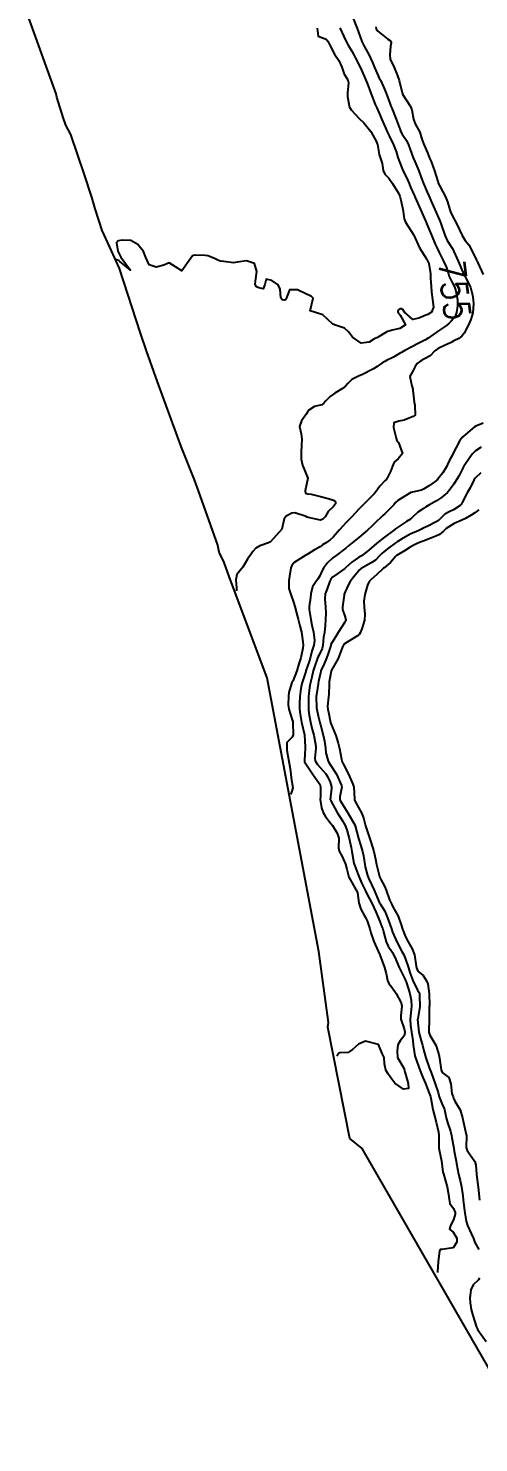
# Model space of a CAD drawing. Header units: metres. Extents: x 307586 to 320046, y 7427249 to 7434250.
# Drawn here: x 317690.2 to 317760.3, y 7430965.3 to 7431185.4 of the extents above; entities that cross this region are included whole.
import ezdxf
from ezdxf.enums import TextEntityAlignment as Align

# ---------------------------------------------------------------- set-up
doc = ezdxf.new("R2010")
doc.units = ezdxf.units.M
doc.header["$MEASUREMENT"] = 0
for name, color, linetype in [('Area', 45, 'Continuous'), ('Cotas', 45, 'Continuous'), ('Curvas de Nivel 1m', 11, 'Continuous'), ('Curvas de Nivel 5m', 15, 'Continuous')]:
    doc.layers.add(name, color=color, linetype=linetype)
doc.styles.add('Style-STANDARD', font='STANDARD.shx')

msp = doc.modelspace()

# ---------------------------------------------------------------- linework, layer by layer
at = {"layer": 'Area'}
msp.add_polyline3d([(317768.55, 7430965.29, 750.91), (317742.12, 7431011.08, 753.99), (317740.19, 7431012.6, 753.79), (317736.8, 7431029.92, 754.04), (317736.91, 7431030.68, 754.05), (317735.4, 7431041.71, 754.39), (317727.63, 7431082.9, 754.84), (317727.37, 7431084.31, 757.84), (317721.51, 7431099.89, 771.7), (317720.65, 7431102.22, 790.71), (317719.9, 7431103.86, 789.99), (317719.68, 7431104.87, 782.2), (317719.7, 7431104.96, 767.36), (317716.67, 7431113.41, 778.66), (317716.05, 7431115.11, 756.55), (317713.97, 7431120.28, 756.63), (317710.3, 7431130.33, 756.85), (317708.57, 7431135.19, 756.84), (317707.63, 7431137.94, 756.94), (317704.39, 7431147.99, 756.94), (317702.86, 7431151.32, 757.06), (317701.7, 7431153.88, 757.08), (317700.61, 7431157.26, 757.11), (317700.05, 7431159.1, 757.18), (317698.87, 7431162.72, 757.16), (317696.8, 7431168.82, 757.1), (317696.02, 7431170.3, 757.14), (317695.62, 7431171.46, 757.14), (317694.63, 7431174.67, 757.15), (317694.55, 7431175.18, 757.23), (317692.96, 7431179.47, 757.17), (317690.19, 7431187.23, 757.2)], dxfattribs=at)
at = {"layer": 'Curvas de Nivel 1m', "flags": 128}
for points, elevation in [([(317735.14, 7431185.39), (317735.3, 7431184.16), (317736.53, 7431183.67), (317736.78, 7431183.37), (317737.05, 7431182.83), (317737.85, 7431181.36), (317738.49, 7431180.37), (317738.95, 7431179.34), (317739.34, 7431178.21), (317739.88, 7431177.33), (317740.02, 7431176.9), (317739.87, 7431175.33), (317739.86, 7431174.77), (317740.09, 7431173.32), (317740.16, 7431173.09), (317740.4, 7431172.67), (317741.66, 7431171.31), (317742.37, 7431170.67), (317743.49, 7431169.29), (317744.34, 7431167.69), (317744.46, 7431167.4), (317744.5, 7431167.28), (317744.77, 7431165.73), (317744.91, 7431165.27), (317745.24, 7431164.32), (317745.41, 7431163.26), (317745.67, 7431162.66), (317746.27, 7431162.06), (317746.86, 7431161.24), (317747.77, 7431159.71), (317748.01, 7431159.23), (317748.22, 7431158.41), (317748.41, 7431157.43), (317748.45, 7431157.23), (317748.68, 7431155.7), (317748.86, 7431155.22), (317750.16, 7431153.2), (317751.04, 7431151.19), (317752.12, 7431149.48), (317752.31, 7431149.18), (317752.49, 7431148.79), (317752.75, 7431147.17), (317752.78, 7431146.48), (317752.86, 7431145.17), (317752.94, 7431144.29), (317753.09, 7431143.17), (317753.25, 7431141.95), (317752.92, 7431141.17), (317752.36, 7431140.83), (317752.02, 7431140.71), (317750.92, 7431140.28), (317750.01, 7431140.06), (317748.7, 7431141.22), (317748.44, 7431141.63), (317748.03, 7431141.75), (317747.72, 7431141.53), (317747.68, 7431141.23), (317748.02, 7431140.71), (317748.85, 7431139.22), (317747.99, 7431138.67), (317746.81, 7431138.42), (317745.98, 7431138.11), (317744.5, 7431137.26), (317744.16, 7431137.08), (317743.97, 7431136.98), (317743.2, 7431136.52), (317741.96, 7431136.35), (317740.6, 7431137.31), (317739.98, 7431138.15), (317739.36, 7431138.7), (317737.99, 7431139.17), (317737.57, 7431139.35), (317736.01, 7431140.77), (317734.02, 7431141.4), (317734.49, 7431143.39), (317734.27, 7431143.62), (317734.05, 7431143.72), (317733.38, 7431144.07), (317732.06, 7431144.69), (317730.84, 7431144.65), (317730.34, 7431143.44), (317730.27, 7431143.21), (317730.04, 7431143.04), (317729.7, 7431143.1), (317729.48, 7431143.45), (317729.39, 7431144.78), (317729.06, 7431145.45), (317728.07, 7431146.14), (317727.21, 7431146.35), (317726.99, 7431145.48), (317726.71, 7431144.83), (317726.06, 7431144.96), (317725.7, 7431145.14), (317725.5, 7431145.5), (317725.54, 7431146.03), (317725.75, 7431147.5), (317725.39, 7431148.79), (317724.11, 7431149.18), (317722.68, 7431148.97), (317722.11, 7431148.89), (317720.61, 7431149.06), (317720.11, 7431149.14), (317719.77, 7431149.22), (317719.06, 7431149.58), (317718.12, 7431149.98), (317717.68, 7431150.03), (317716.12, 7431150.05), (317715.76, 7431149.98), (317715.46, 7431149.62), (317714.09, 7431147.64), (317712.1, 7431148.86), (317711.28, 7431148.49), (317710.1, 7431148.18), (317708.98, 7431148.57), (317708.47, 7431149.7), (317708.13, 7431150.64), (317707.25, 7431151.72), (317706.15, 7431152.34), (317704.82, 7431152.42), (317704.15, 7431152.27), (317703.92, 7431151.99), (317704.13, 7431150.67), (317704.57, 7431149.75), (317706.09, 7431147.73), (317704.45, 7431149.06), (317704.31, 7431149.16), (317703.86, 7431149.38)], 757), ([(317738.65, 7431185.45), (317738.69, 7431185.35), (317739.27, 7431184.08), (317739.63, 7431183.33), (317739.95, 7431182.76), (317740.51, 7431181.81), (317740.77, 7431181.32), (317741.1, 7431180.7), (317741.81, 7431179.31), (317742.46, 7431177.89), (317742.71, 7431177.3), (317742.91, 7431176.84), (317743.5, 7431175.29), (317744.17, 7431173.52), (317744.27, 7431173.28), (317744.4, 7431172.99), (317744.91, 7431171.79), (317745.14, 7431171.27), (317745.77, 7431169.85), (317746.03, 7431169.25), (317746.13, 7431169.03), (317746.35, 7431168.63), (317747.02, 7431167.24), (317747.4, 7431166.17), (317747.68, 7431165.24), (317748.29, 7431163.64), (317748.48, 7431163.23), (317749.08, 7431162.03), (317749.42, 7431161.21), (317749.66, 7431160.62), (317750.24, 7431159.38), (317750.32, 7431159.2), (317750.4, 7431159.02), (317751.22, 7431157.19), (317751.97, 7431155.41), (317752.07, 7431155.18), (317752.19, 7431154.88), (317752.91, 7431153.17), (317753.51, 7431151.8), (317753.81, 7431151.16), (317754.13, 7431150.48), (317754.79, 7431149.15), (317755.21, 7431148.25), (317755.57, 7431147.14), (317755.69, 7431146.73), (317756.08, 7431145.93), (317756.48, 7431145.13), (317756.69, 7431144.49), (317756.96, 7431143.12), (317756.95, 7431142.2), (317756.83, 7431141.12), (317756.61, 7431140.53), (317756, 7431139.78), (317755.67, 7431139.46), (317755.25, 7431139.14), (317753.98, 7431138.28), (317752.39, 7431137.17), (317751.97, 7431136.91), (317750.82, 7431136.33), (317749.96, 7431135.87), (317748.78, 7431135.22), (317748.24, 7431134.93), (317747.95, 7431134.75), (317746.98, 7431134.2), (317745.93, 7431133.66), (317745.66, 7431133.52), (317745.21, 7431133.26), (317744.45, 7431132.73), (317743.91, 7431132.4), (317742.06, 7431131.45), (317741.9, 7431131.38), (317741.84, 7431131.36), (317741.68, 7431131.3), (317740.51, 7431130.7), (317739.88, 7431130.09), (317739.52, 7431129.68), (317739.05, 7431129.33), (317737.87, 7431128.58), (317737.15, 7431128.07), (317736.44, 7431127.36), (317736.19, 7431127.02), (317735.84, 7431126.76), (317734.71, 7431126.51), (317733.83, 7431125.96), (317733.61, 7431125.61), (317733.49, 7431125.4), (317732.69, 7431124.29), (317732.39, 7431123.41), (317732.66, 7431122.28), (317732.76, 7431121.41), (317732.67, 7431120.5), (317732.63, 7431119.41), (317732.66, 7431118.32), (317732.85, 7431117.4), (317733.7, 7431115.39), (317733.28, 7431113.4), (317733.32, 7431113.03), (317733.68, 7431112.91), (317734.19, 7431112.87), (317735.67, 7431112.52), (317736.85, 7431112.18), (317737.67, 7431111.94), (317737.99, 7431111.67), (317737.97, 7431111.35), (317737.85, 7431111.15), (317737.66, 7431110.95), (317736.82, 7431110.18), (317736.36, 7431109.36), (317736.02, 7431108.97), (317735.63, 7431108.83), (317733.75, 7431109.27), (317733.63, 7431109.3), (317733.56, 7431109.32), (317733.4, 7431109.39), (317731.64, 7431109.96), (317731.17, 7431109.9), (317730.31, 7431109.43), (317730.01, 7431109.06), (317729.61, 7431107.44), (317727.85, 7431105.47), (317727.58, 7431105.32), (317726.22, 7431104.84), (317725.57, 7431104.45), (317725.11, 7431103.95), (317724.79, 7431103.5), (317724.31, 7431102.75), (317723.54, 7431101.51), (317722.65, 7431100.4), (317722.5, 7431099.56), (317722.57, 7431098.32), (317722.57, 7431097.82)], 756), ([(317744.24, 7431185.59), (317744.33, 7431185.28), (317744.55, 7431184.93), (317746.11, 7431183.67), (317746.53, 7431183.4), (317746.65, 7431183.25), (317746.65, 7431183.12), (317746.52, 7431182.6), (317746.41, 7431181.25), (317746.49, 7431180.56), (317747.09, 7431179.24), (317747.58, 7431178.12), (317747.91, 7431177.24), (317748.35, 7431175.32), (317748.38, 7431175.23), (317748.43, 7431175.12), (317749.66, 7431173.21), (317749.86, 7431172.67), (317750.13, 7431171.2), (317750.37, 7431170.52), (317751.08, 7431169.19), (317751.43, 7431168.1), (317751.75, 7431167.19), (317752.32, 7431165.88), (317752.63, 7431165.18), (317752.84, 7431164.64), (317753.39, 7431163.17), (317753.9, 7431161.53), (317754.02, 7431161.16), (317754.26, 7431160.67), (317755.1, 7431159.15), (317755.43, 7431158.35), (317755.77, 7431157.14), (317755.88, 7431156.81), (317756.2, 7431156.13), (317756.74, 7431155.12), (317757.26, 7431154.03), (317757.68, 7431153.11), (317758.16, 7431152.37), (317758.7, 7431151.66), (317759.02, 7431151.1), (317759.94, 7431149.26), (317760.05, 7431149.08), (317760.06, 7431149.03), (317760.11, 7431148.87), (317760.95, 7431147.07)], 754), ([(317760.95, 7431123.94), (317759.81, 7431123.44), (317759.57, 7431123.32), (317759.31, 7431123.09), (317757.79, 7431121.79), (317757.46, 7431121.44), (317757.28, 7431121.12), (317756.76, 7431120.13), (317756.22, 7431119.13), (317756.07, 7431118.81), (317755.74, 7431118.15), (317755.4, 7431117.47), (317755.24, 7431117.13), (317754.68, 7431116.19), (317753.87, 7431115.15), (317753.8, 7431115.06), (317753.71, 7431115), (317752.62, 7431114.25), (317751.69, 7431113.65), (317751.35, 7431113.52), (317749.94, 7431113.2), (317749.74, 7431113.15), (317749.68, 7431113.12), (317749.46, 7431112.98), (317747.67, 7431111.88), (317747.33, 7431111.57), (317747.04, 7431111.24), (317746.37, 7431110.52), (317745.64, 7431109.81), (317745.35, 7431109.54), (317745.03, 7431109.26), (317744.3, 7431108.59), (317743.62, 7431107.92), (317742.94, 7431107.28), (317741.6, 7431106.14), (317740.56, 7431105.31), (317740.03, 7431104.87), (317739.58, 7431104.47), (317738.08, 7431103.34), (317737.56, 7431102.98), (317736.72, 7431102.19), (317736.12, 7431101.36), (317735.91, 7431100.99), (317735.53, 7431100.18), (317735.25, 7431099.64), (317735.03, 7431099.37), (317734.41, 7431098.47), (317734.14, 7431097.38), (317734.09, 7431096.78), (317733.91, 7431095.39), (317733.91, 7431094.94), (317734.13, 7431093.38), (317734.3, 7431092.52), (317734.55, 7431091.38), (317734.69, 7431090.09), (317734.59, 7431089.38), (317734.3, 7431088.46), (317734.04, 7431087.38), (317733.9, 7431086.85), (317733.38, 7431085.39), (317733.37, 7431085.36), (317733.34, 7431085.27), (317732.74, 7431083.4), (317732.57, 7431082.66), (317732.42, 7431081.4), (317732.36, 7431080.33), (317732.4, 7431079.4), (317732.49, 7431078.63), (317732.71, 7431077.4), (317733.18, 7431075.43), (317733.18, 7431075.39), (317733.18, 7431075.35), (317733.21, 7431074.58), (317733.27, 7431073.39), (317733.27, 7431073.33), (317733.19, 7431072.47), (317733.14, 7431071.39), (317733.18, 7431071.25), (317734.38, 7431069.38), (317735.14, 7431068.34), (317735.54, 7431067.77), (317735.66, 7431067.36), (317735.63, 7431065.88), (317735.62, 7431065.36), (317735.8, 7431064.07), (317736.05, 7431063.36), (317736.43, 7431062.7), (317737.07, 7431061.92), (317737.52, 7431061.34), (317738.22, 7431060.15), (317738.5, 7431059.33), (317738.47, 7431057.87), (317738.57, 7431057.32), (317739, 7431056.48), (317739.54, 7431055.31), (317739.75, 7431054.55), (317740.05, 7431053.31), (317740.95, 7431051.75), (317741.11, 7431051.47), (317741.2, 7431051.3), (317741.38, 7431050.85), (317741.62, 7431049.29), (317741.94, 7431048.32), (317742.49, 7431047.28), (317742.63, 7431047.01), (317742.89, 7431046.49), (317743.32, 7431045.27), (317743.49, 7431044.64), (317743.92, 7431043.26), (317744.82, 7431041.29), (317744.84, 7431041.26), (317744.86, 7431041.21), (317745.6, 7431039.24), (317745.85, 7431038.3), (317746.09, 7431037.23), (317746.29, 7431036.75), (317746.76, 7431036.16), (317747.44, 7431035.21), (317748.19, 7431033.74), (317748.31, 7431033.2), (317748.14, 7431031.77), (317748.16, 7431031.21), (317748.68, 7431029.67), (317748.79, 7431029.2), (317748.79, 7431029.08), (317748.67, 7431028.59), (317748.05, 7431027.82), (317747.69, 7431027.21), (317747.58, 7431026.28), (317747.63, 7431025.21), (317748.61, 7431023.59), (317748.74, 7431023.2), (317748.78, 7431023.02), (317749.3, 7431021.19), (317749.36, 7431020.39), (317748.57, 7431020.28), (317747.23, 7431021.21), (317746.59, 7431022.08), (317746.13, 7431022.76), (317745.81, 7431023.23), (317745.59, 7431024.26), (317745.55, 7431025.24), (317745.26, 7431025.87), (317744.65, 7431027.25), (317742.66, 7431027.77), (317741.55, 7431027.29), (317740.64, 7431026.45), (317739.94, 7431026.01), (317738.64, 7431025.93), (317738.49, 7431025.91), (317738.2, 7431025.45)], 754), ([(317760.66, 7431120.18), (317759.76, 7431119.61), (317759.48, 7431119.36), (317759.26, 7431119.09), (317758.23, 7431117.59), (317757.9, 7431117.11), (317757.73, 7431116.83), (317757.15, 7431115.69), (317756.82, 7431115.12), (317756.38, 7431114.44), (317755.69, 7431113.46), (317755.53, 7431113.29), (317755.38, 7431113.13), (317754.47, 7431112.35), (317753.67, 7431111.85), (317752.52, 7431111.17), (317752, 7431110.83), (317751.65, 7431110.63), (317750.77, 7431110.06), (317749.88, 7431109.2), (317749.74, 7431109.09), (317749.63, 7431109.01), (317749.05, 7431108.63), (317747.62, 7431107.71), (317747.34, 7431107.5), (317747.02, 7431107.24), (317745.6, 7431106.19), (317744.41, 7431105.26), (317743.98, 7431104.87), (317743.58, 7431104.51), (317742.9, 7431103.96), (317742, 7431103.29), (317741.56, 7431103.02), (317740.54, 7431102.32), (317739.54, 7431101.42), (317739.43, 7431101.32), (317738.32, 7431100.55), (317737.52, 7431099.94), (317737.24, 7431099.63), (317737.12, 7431099.35), (317736.69, 7431098.17), (317736.39, 7431097.36), (317736.31, 7431096.53), (317736.41, 7431095.36), (317736.47, 7431094.34), (317736.43, 7431093.36), (317736.35, 7431092.44), (317736.25, 7431091.36), (317736.14, 7431090.63), (317736.01, 7431089.36), (317735.89, 7431088.86), (317735.38, 7431087.78), (317735.25, 7431087.5), (317735.2, 7431087.37), (317734.71, 7431086.02), (317734.51, 7431085.38), (317734.29, 7431084.42), (317734.05, 7431083.38), (317733.93, 7431082.77), (317733.78, 7431081.39), (317733.76, 7431080.92), (317733.79, 7431079.38), (317733.84, 7431078.81), (317734.08, 7431077.38), (317734.36, 7431076.26), (317734.59, 7431075.38), (317734.92, 7431073.66), (317734.93, 7431073.37), (317734.77, 7431071.79), (317734.83, 7431071.37), (317735.17, 7431070.81), (317736.47, 7431069.35), (317736.75, 7431068.95), (317737.14, 7431068.05), (317737.35, 7431067.34), (317737.36, 7431067.11), (317737.17, 7431065.34), (317737.18, 7431065.27), (317738.25, 7431063.33), (317739.07, 7431062.07), (317739.49, 7431061.32), (317739.74, 7431060.63), (317740.11, 7431059.31), (317740.43, 7431057.9), (317740.51, 7431057.3), (317740.85, 7431055.44), (317740.9, 7431055.3), (317740.99, 7431055.06), (317741.47, 7431053.79), (317741.65, 7431053.29), (317742.05, 7431052.38), (317742.59, 7431051.28), (317742.93, 7431050.6), (317743.61, 7431049.26), (317744.27, 7431047.89), (317744.54, 7431047.25), (317744.88, 7431046.41), (317745.21, 7431045.57), (317745.32, 7431045.24), (317745.52, 7431044.58), (317745.85, 7431043.23), (317746.15, 7431042.54), (317746.83, 7431041.56), (317747.03, 7431041.22), (317747.21, 7431040.83), (317747.89, 7431039.21), (317748.78, 7431037.46), (317748.89, 7431037.2), (317748.97, 7431037), (317749.54, 7431035.19), (317749.76, 7431034.17), (317749.82, 7431033.19), (317749.72, 7431032.18), (317749.62, 7431031.19), (317749.65, 7431030.23), (317749.8, 7431029.19), (317749.99, 7431027.85), (317750.06, 7431027.19), (317750.33, 7431025.49), (317750.41, 7431025.18), (317750.62, 7431024.6), (317751.17, 7431023.17), (317751.56, 7431022.13), (317751.97, 7431021.16), (317752.56, 7431019.7), (317752.75, 7431019.15), (317752.82, 7431018.88), (317753.12, 7431017.14), (317753.31, 7431016.36), (317753.66, 7431015.14), (317754.02, 7431013.6), (317754.08, 7431013.13), (317754.06, 7431011.54), (317754.08, 7431011.13), (317754.44, 7431009.33), (317754.47, 7431009.13), (317754.7, 7431007.41), (317754.77, 7431007.12), (317755.14, 7431005.85), (317755.33, 7431005.12), (317755.58, 7431003.91), (317755.65, 7431003.11), (317755.78, 7431002.53), (317756.35, 7431001.71), (317756.58, 7431001.1), (317756.6, 7431000.84), (317756.33, 7430999.96), (317755.86, 7430999.11), (317755.71, 7430998.51), (317756.3, 7430998.07), (317756.85, 7430997.09), (317756.88, 7430996.5), (317756.28, 7430995.62), (317754.51, 7430995.36), (317754.28, 7430995.35), (317754.17, 7430995.13), (317753.94, 7430993.45), (317753.87, 7430991.86), (317753.79, 7430991.79)], 753), ([(317760.57, 7431116.22), (317759.72, 7431115.38), (317759.52, 7431115.08), (317758.91, 7431113.87), (317758.47, 7431113.1), (317757.67, 7431111.57), (317757.51, 7431111.27), (317757.36, 7431111.11), (317756.33, 7431110.45), (317755.65, 7431110.13), (317755, 7431109.78), (317754.35, 7431109.14), (317753.98, 7431108.8), (317753.63, 7431108.56), (317752.37, 7431107.92), (317751.62, 7431107.57), (317751.36, 7431107.44), (317750.85, 7431107.19), (317749.97, 7431106.83), (317749.61, 7431106.66), (317748.24, 7431105.86), (317747.6, 7431105.46), (317747.25, 7431105.23), (317746.29, 7431104.53), (317745.57, 7431103.98), (317745.18, 7431103.64), (317744.84, 7431103.26), (317744.19, 7431102.63), (317743.55, 7431102.21), (317741.97, 7431101.29), (317741.73, 7431101.11), (317741.54, 7431100.89), (317740.82, 7431100.02), (317740.28, 7431099.31), (317740.01, 7431098.82), (317739.5, 7431097.67), (317739.35, 7431097.32), (317739.31, 7431097.14), (317739.06, 7431095.33), (317739.09, 7431094.95), (317739.45, 7431093.9), (317739.61, 7431093.32), (317739.58, 7431093.18), (317739.44, 7431092.98), (317738.39, 7431091.34), (317738.02, 7431090.74), (317737.4, 7431089.75), (317737.27, 7431089.48), (317737.23, 7431089.35), (317736.8, 7431087.94), (317736.58, 7431087.36), (317736.23, 7431086.49), (317735.72, 7431085.37), (317735.63, 7431085.08), (317735.33, 7431083.71), (317735.27, 7431083.42), (317735.26, 7431083.37), (317735, 7431081.68), (317734.98, 7431081.37), (317735.04, 7431079.61), (317735.06, 7431079.37), (317735.26, 7431078.38), (317735.47, 7431077.58), (317735.52, 7431077.37), (317735.63, 7431076.99), (317736.08, 7431075.36), (317736.29, 7431074.43), (317736.42, 7431073.35), (317736.47, 7431072.63), (317736.82, 7431071.35), (317737.17, 7431070.79), (317738.12, 7431069.33), (317738.93, 7431067.53), (317738.95, 7431067.32), (317738.64, 7431065.8), (317738.68, 7431065.32), (317739.1, 7431064.52), (317739.92, 7431063.31), (317741.03, 7431061.33), (317741.04, 7431061.3), (317741.06, 7431061.25), (317741.57, 7431059.29), (317741.92, 7431058.18), (317742.19, 7431057.28), (317742.33, 7431056.6), (317742.53, 7431055.28), (317742.61, 7431054.9), (317742.97, 7431053.52), (317743.04, 7431053.27), (317743.09, 7431053.14), (317743.98, 7431051.26), (317744.78, 7431049.39), (317744.84, 7431049.25), (317744.91, 7431049.13), (317745.65, 7431047.99), (317745.98, 7431047.23), (317746.21, 7431046.56), (317746.68, 7431045.22), (317746.87, 7431044.73), (317747.52, 7431043.21), (317748.31, 7431041.73), (317748.59, 7431041.2), (317748.82, 7431040.68), (317749.32, 7431039.19), (317749.55, 7431038.43), (317749.99, 7431037.19), (317750.76, 7431035.7), (317750.97, 7431035.39), (317751.03, 7431035.18), (317751.05, 7431034.87), (317751.08, 7431033.17), (317750.77, 7431031.24), (317750.76, 7431031.18), (317750.76, 7431031.12), (317750.97, 7431029.18), (317751.32, 7431027.83), (317751.52, 7431027.17), (317751.73, 7431026.25), (317752.01, 7431025.16), (317752.61, 7431023.52), (317752.76, 7431023.15), (317752.86, 7431022.88), (317753.5, 7431021.14), (317753.93, 7431019.77), (317754.13, 7431019.13), (317754.54, 7431018.06), (317754.83, 7431017.42), (317754.94, 7431017.12), (317755.22, 7431015.82), (317755.39, 7431015.12), (317755.85, 7431013.75), (317756.03, 7431013.11), (317756.09, 7431012.72), (317756.37, 7431011.1), (317756.46, 7431010.66), (317756.73, 7431009.1), (317756.79, 7431008.74), (317757.14, 7431007.09), (317757.38, 7431006.11), (317757.59, 7431005.09), (317757.78, 7431003.68), (317757.85, 7431003.09), (317758.05, 7431001.38), (317758.1, 7431001.08), (317758.32, 7430999.76), (317758.51, 7430999.08), (317759.09, 7430997.85), (317759.43, 7430997.06), (317759.68, 7430996.45), (317760.28, 7430995.36)], 752), ([(317760.3, 7431110.43), (317759.65, 7431109.97), (317759.11, 7431109.62), (317758.21, 7431109.1), (317757.63, 7431108.83), (317756.45, 7431108.3), (317755.62, 7431107.82), (317755.22, 7431107.53), (317754.78, 7431107.14), (317754.14, 7431106.61), (317753.6, 7431106.34), (317752.27, 7431105.84), (317751.6, 7431105.56), (317751.32, 7431105.46), (317750.71, 7431105.19), (317749.97, 7431104.82), (317749.58, 7431104.61), (317748.71, 7431104.07), (317747.57, 7431103.39), (317747.47, 7431103.33), (317747.37, 7431103.23), (317746.53, 7431102.26), (317745.54, 7431101.42), (317745.45, 7431101.35), (317745.32, 7431101.25), (317744.41, 7431100.38), (317743.52, 7431099.61), (317743.35, 7431099.44), (317743.22, 7431099.27), (317742.95, 7431098.73), (317742.53, 7431097.28), (317742.41, 7431096.21), (317742.43, 7431095.29), (317742.52, 7431094.22), (317742.47, 7431093.28), (317742.07, 7431091.93), (317741.81, 7431091.29), (317741.66, 7431091.05), (317741.42, 7431090.86), (317740.45, 7431090.26), (317739.4, 7431089.61), (317739.26, 7431089.46), (317739.18, 7431089.32), (317739.02, 7431088.96), (317738.41, 7431087.33), (317737.35, 7431085.49), (317737.3, 7431085.39), (317737.29, 7431085.35), (317737, 7431083.68), (317736.97, 7431083.35), (317736.93, 7431081.73), (317736.9, 7431081.35), (317736.75, 7431079.87), (317736.79, 7431079.35), (317736.87, 7431078.94), (317737.21, 7431077.34), (317737.25, 7431077.19), (317738.04, 7431075.33), (317738.4, 7431074.14), (317738.58, 7431073.33), (317738.89, 7431071.62), (317738.98, 7431071.32), (317739.18, 7431070.94), (317740.02, 7431069.31), (317740.7, 7431067.74), (317740.81, 7431067.3), (317740.94, 7431065.48), (317740.96, 7431065.3), (317741.11, 7431064.98), (317742.03, 7431063.29), (317742.33, 7431062.54), (317742.67, 7431061.28), (317743.04, 7431060.05), (317743.34, 7431059.27), (317743.5, 7431058.8), (317743.95, 7431057.26), (317744.2, 7431056.06), (317744.34, 7431055.26), (317744.81, 7431053.41), (317744.86, 7431053.25), (317744.96, 7431053.03), (317745.62, 7431051.91), (317745.88, 7431051.24), (317746.38, 7431049.77), (317746.64, 7431049.22), (317746.73, 7431049.04), (317746.91, 7431048.69), (317747.74, 7431047.21), (317748.2, 7431045.89), (317748.41, 7431045.2), (317748.86, 7431044.02), (317749.27, 7431043.2), (317749.9, 7431042.12), (317750.27, 7431041.19), (317750.53, 7431039.45), (317750.57, 7431039.18), (317750.79, 7431038.65), (317751.63, 7431038.01), (317752.16, 7431037.16), (317752.32, 7431036.71), (317752.56, 7431035.15), (317752.58, 7431033.3), (317752.57, 7431033.15), (317752.57, 7431033), (317752.56, 7431031.15), (317752.49, 7431029.34), (317752.5, 7431029.15), (317752.54, 7431029.02), (317752.67, 7431028.71), (317753.6, 7431027.14), (317754.07, 7431025.7), (317754.17, 7431025.13), (317754.42, 7431023.32), (317754.47, 7431023.13), (317754.6, 7431022.9), (317755.59, 7431022.11), (317755.9, 7431021.11), (317756.07, 7431019.6), (317756.27, 7431019.1), (317756.35, 7431018.9), (317756.55, 7431018.41), (317757.39, 7431017.09), (317757.75, 7431015.86), (317757.89, 7431015.09), (317758.33, 7431013.24), (317758.34, 7431013.08), (317758.32, 7431011.23), (317758.34, 7431011.08), (317758.46, 7431010.78), (317759.65, 7431009.06), (317759.83, 7431008.46), (317759.91, 7431007.06), (317759.97, 7431006.62), (317760.15, 7431005.05), (317760.36, 7431003.05)], 751), ([(317760.39, 7430990.87), (317760.22, 7430990.64), (317759.39, 7430989.88), (317759.03, 7430989.07), (317758.88, 7430987.77), (317758.92, 7430987.07), (317759.11, 7430986.01), (317759.33, 7430985.06), (317759.93, 7430983.25), (317760.12, 7430982.84), (317761.42, 7430981.04)], 752)]:
    msp.add_lwpolyline(points, dxfattribs=dict(at, elevation=elevation))
at = {"layer": 'Curvas de Nivel 5m', "elevation": 755, "flags": 128}
msp.add_lwpolyline([(317740.57, 7431187.32), (317741.37, 7431185.31), (317741.8, 7431184.05), (317742.07, 7431183.3), (317742.51, 7431182.47), (317743.17, 7431181.29), (317743.74, 7431180.04), (317744.05, 7431179.28), (317744.46, 7431178.35), (317744.79, 7431177.61), (317744.96, 7431177.27), (317745.44, 7431176.26), (317745.84, 7431175.26), (317746.41, 7431173.71), (317746.6, 7431173.25), (317746.74, 7431172.91), (317747.41, 7431171.24), (317748.02, 7431169.57), (317748.16, 7431169.23), (317748.35, 7431168.9), (317749.02, 7431167.9), (317749.36, 7431167.21), (317749.61, 7431166.5), (317750.07, 7431165.2), (317750.3, 7431164.63), (317750.92, 7431163.19), (317751.31, 7431162.15), (317751.68, 7431161.19), (317752.24, 7431159.89), (317752.56, 7431159.18), (317752.81, 7431158.59), (317753.43, 7431157.17), (317754.2, 7431155.41), (317754.27, 7431155.24), (317754.3, 7431155.16), (317754.35, 7431155), (317754.98, 7431153.15), (317755.35, 7431152.34), (317756.14, 7431151.16), (317756.16, 7431151.13), (317756.18, 7431151.09), (317757.07, 7431149.12), (317757.8, 7431147.41), (317757.93, 7431147.11), (317758.09, 7431146.79), (317758.69, 7431145.71), (317758.96, 7431145.1), (317759.31, 7431143.83), (317759.42, 7431143.09), (317759.44, 7431142.49), (317759.36, 7431141.09), (317759.06, 7431140.04), (317758.61, 7431139.1), (317757.98, 7431137.93), (317757.63, 7431137.46), (317757.15, 7431137.12), (317756.38, 7431136.72), (317755.97, 7431136.48), (317755.05, 7431136.05), (317753.96, 7431135.56), (317753.43, 7431135.16), (317752.72, 7431134.39), (317751.93, 7431133.96), (317751.41, 7431133.71), (317750.7, 7431133.19), (317750.39, 7431132.72), (317749.91, 7431131.8), (317749.57, 7431131.21), (317749.88, 7431129.71), (317750, 7431129.2), (317750.02, 7431129.05), (317750.22, 7431127.2), (317750.31, 7431126.73), (317750.35, 7431125.19), (317750.05, 7431124.97), (317749.83, 7431124.86), (317748.67, 7431124.37), (317747.82, 7431124.26), (317747.08, 7431123.98), (317747, 7431123.24), (317747.43, 7431121.59), (317747.51, 7431121.23), (317747.78, 7431120.89), (317748.42, 7431119.22), (317747.74, 7431118.35), (317747.13, 7431117.84), (317746.85, 7431117.24), (317746.56, 7431116.41), (317745.96, 7431115.25), (317745.84, 7431115.12), (317745.71, 7431115), (317744.86, 7431114.1), (317744.23, 7431113.26), (317743.99, 7431112.95), (317743.68, 7431112.62), (317742.36, 7431111.29), (317742, 7431110.95), (317741.65, 7431110.59), (317741.04, 7431109.91), (317740.47, 7431109.31), (317740.05, 7431108.9), (317739.62, 7431108.46), (317738.62, 7431107.33), (317737.6, 7431106.19), (317737.16, 7431105.78), (317736.56, 7431105.36), (317735.98, 7431104.97), (317735.58, 7431104.7), (317734.74, 7431104.21), (317733.56, 7431103.51), (317733.36, 7431103.39), (317731.55, 7431102.23), (317731.18, 7431101.79), (317731.04, 7431101.43), (317730.83, 7431100.12), (317730.72, 7431099.43), (317730.73, 7431098.2), (317730.96, 7431097.43), (317731.47, 7431096.08), (317731.67, 7431095.42), (317732.04, 7431094.01), (317732.17, 7431093.41), (317732.43, 7431092.4), (317732.71, 7431091.4), (317732.89, 7431089.9), (317732.93, 7431089.4), (317732.92, 7431088.93), (317732.6, 7431087.4), (317732.3, 7431086.46), (317731.97, 7431085.41), (317731.33, 7431083.77), (317731.19, 7431083.55), (317731.12, 7431083.42), (317730.73, 7431082), (317730.67, 7431081.43), (317730.62, 7431080.08), (317730.7, 7431079.43), (317731.26, 7431077.78), (317731.33, 7431077.5), (317731.35, 7431077.42), (317731.36, 7431077.3), (317731.37, 7431075.42), (317731.22, 7431075.05), (317730.42, 7431074.22), (317730.39, 7431073.06), (317730.92, 7431070.16), (317731.14, 7431068.38), (317731.27, 7431067.56), (317731.31, 7431067.42), (317731.34, 7431067.2), (317731.12, 7431066.49), (317730.96, 7431066.16)], dxfattribs=at)

# ---------------------------------------------------------------- texts
at = {"layer": 'Cotas', "style": 'Style-STANDARD'}
msp.add_text('755', height=4, rotation=276.8597, dxfattribs=at).set_placement((317756.52, 7431144.6, 755), align=Align.MIDDLE_CENTER)

doc.saveas('drawing.dxf')
